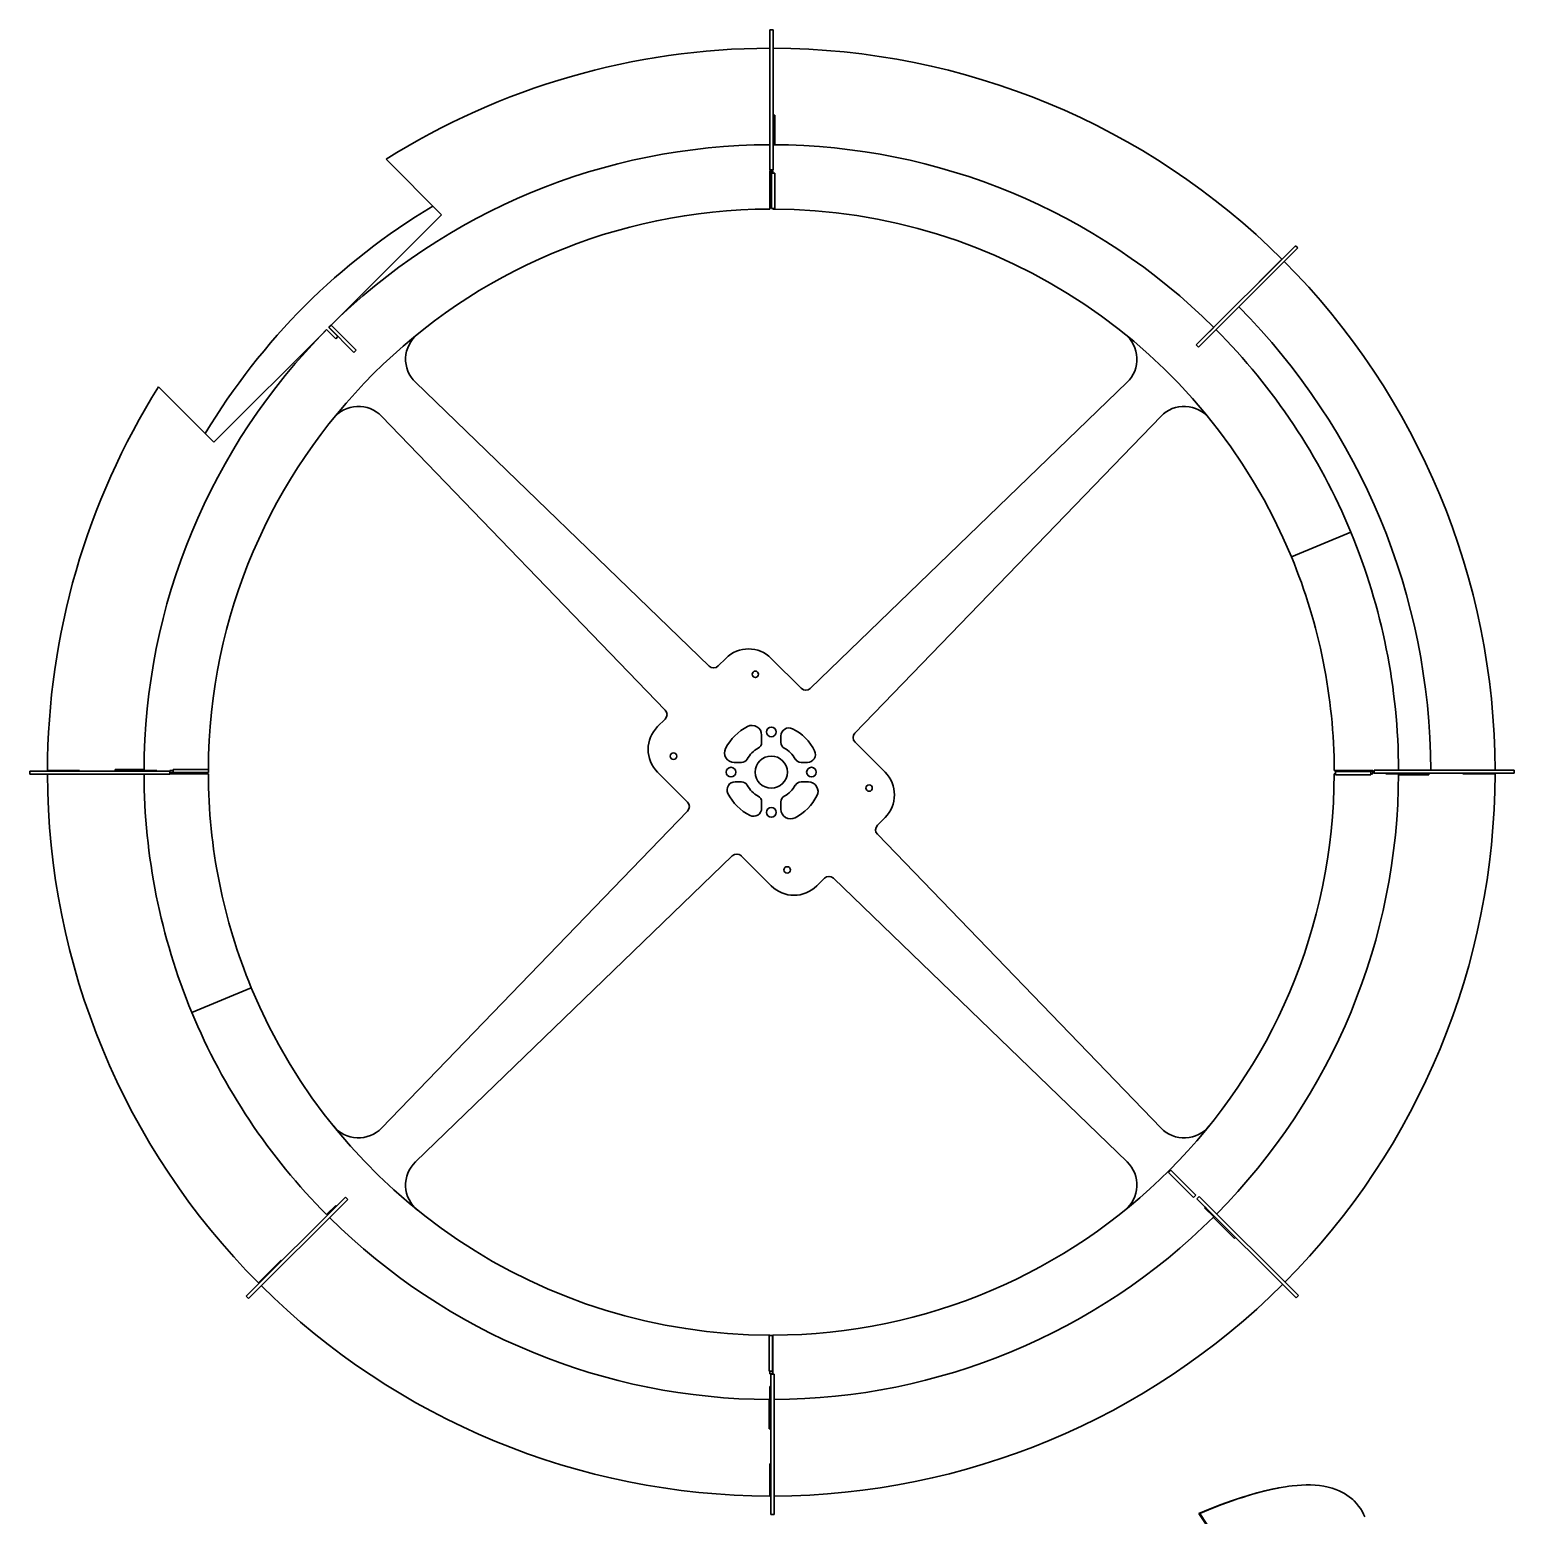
# Model space of a CAD drawing. Extents: x 43 to 1099, y 23 to 775.
# Drawn here: x 637.8 to 1099.3, y 306.1 to 767.8 of the extents above; entities that cross this region are included whole.
import ezdxf

# ---------------------------------------------------------------- set-up
doc = ezdxf.new("R2010")
doc.units = 0

msp = doc.modelspace()

# ---------------------------------------------------------------- linework, layer by layer
at = {"color": 7, "lineweight": 35}
for p, q in [((867.85, 724.21), (867.85, 767.81)), ((868.85, 724.21), (868.85, 767.81)), ((748.52, 727.53), (765.75, 710.29)), ((731.46, 676), (765.75, 710.29)), ((1000.38, 669.86), (1031.21, 700.68)), ((1001.09, 669.15), (1031.92, 699.98)), ((729.69, 674.23), (695.04, 639.58)), ((677.81, 656.82), (695.04, 639.58)), ((848.97, 570.02), (757.65, 658.21)), ((880.4, 563.07), (978.92, 658.21)), ((835.32, 556.36), (747.13, 647.69)), ((894.3, 549.17), (989.44, 647.69)), ((1029.99, 603.94), (1048.47, 611.6)), ((1029.99, 603.94), (1048.47, 611.6)), ((681.35, 537.4), (637.75, 537.4)), ((681.35, 536.4), (637.75, 536.4)), ((1055.66, 537.71), (1099.26, 537.71)), ((1055.66, 536.71), (1099.26, 536.71)), ((842.26, 524.94), (747.13, 426.42)), ((901.25, 517.74), (989.44, 426.42)), ((856.17, 511.03), (757.65, 415.9)), ((887.59, 504.09), (978.92, 415.9)), ((735.92, 404.96), (705.09, 374.13)), ((736.63, 404.25), (705.8, 373.42)), ((1000.6, 404.47), (1031.43, 373.64)), ((1001.31, 405.18), (1032.14, 374.35)), ((868.16, 349.9), (868.16, 306.3)), ((869.16, 349.9), (869.16, 306.3))]:
    msp.add_line(p, q, dxfattribs=at)
at = {"color": 7, "lineweight": 35, "ltscale": 0.025}
for p, q in [((868.85, 767.81), (867.85, 767.81)), ((867.78, 724.05), (868.78, 724.05)), ((868.85, 724.21), (867.85, 724.21)), ((869.35, 723.21), (868.35, 723.21)), ((869.35, 712.21), (868.35, 712.21)), ((637.75, 537.4), (637.75, 536.4)), ((681.35, 537.4), (681.35, 536.4)), ((682.35, 537.9), (682.35, 536.9)), ((693.35, 537.9), (693.35, 536.9)), ((1043.66, 536.21), (1043.66, 537.21)), ((1054.66, 536.21), (1054.66, 537.21)), ((1055.28, 537.55), (1055.28, 536.55)), ((1055.66, 536.71), (1055.66, 537.71)), ((1099.26, 536.71), (1099.26, 537.71)), ((867.66, 361.9), (868.66, 361.9)), ((867.66, 350.9), (868.66, 350.9)), ((867.78, 350.05), (868.78, 350.05)), ((868.16, 349.9), (869.16, 349.9)), ((868.16, 306.3), (869.16, 306.3))]:
    msp.add_line(p, q, dxfattribs=at)
at = {"color": 7, "lineweight": 35, "ltscale": 0.249977}
msp.add_line((867.78, 762.05), (867.78, 752.05), dxfattribs=at)
at = {"color": 7, "lineweight": 35, "ltscale": 0.001617}
for p, q in [((867.78, 752.05), (867.85, 752.05)), ((867.85, 728.05), (867.78, 728.05))]:
    msp.add_line(p, q, dxfattribs=at)
at = {"color": 7, "lineweight": 35, "ltscale": 0.0125}
for p, q in [((869.35, 741.21), (868.85, 741.21)), ((1072.66, 536.21), (1072.66, 536.71)), ((867.66, 332.9), (868.16, 332.9))]:
    msp.add_line(p, q, dxfattribs=at)
at = {"color": 7, "lineweight": 35, "ltscale": 0.229024}
msp.add_line((869.35, 732.05), (869.35, 741.21), dxfattribs=at)
at = {"color": 7, "lineweight": 35, "ltscale": 0.100049}
for p, q in [((867.78, 732.05), (867.78, 728.05)), ((673.28, 537.55), (677.29, 537.55)), ((1063.28, 536.55), (1059.28, 536.55))]:
    msp.add_line(p, q, dxfattribs=at)
at = {"color": 7, "lineweight": 35, "ltscale": 0.004016}
msp.add_line((867.85, 728.21), (867.85, 728.05), dxfattribs=at)
at = {"color": 7, "lineweight": 35, "ltscale": 0.3}
for p, q in [((867.78, 712.05), (867.78, 724.05)), ((1043.28, 537.55), (1055.28, 537.55)), ((868.78, 362.05), (868.78, 350.05))]:
    msp.add_line(p, q, dxfattribs=at)
at = {"color": 7, "lineweight": 35, "ltscale": 0.021078}
for p, q in [((868.35, 723.21), (868.35, 724.05)), ((868.78, 723.21), (868.78, 724.05))]:
    msp.add_line(p, q, dxfattribs=at)
at = {"color": 7, "lineweight": 35, "ltscale": 0.275}
for p, q in [((868.35, 712.21), (868.35, 723.21)), ((869.35, 712.21), (869.35, 723.21)), ((693.35, 537.9), (682.35, 537.9)), ((693.35, 536.9), (682.35, 536.9)), ((1043.66, 537.21), (1054.66, 537.21)), ((1043.66, 536.21), (1054.66, 536.21)), ((992.47, 413.31), (1000.25, 405.53)), ((867.66, 361.9), (867.66, 350.9)), ((868.66, 361.9), (868.66, 350.9))]:
    msp.add_line(p, q, dxfattribs=at)
at = {"color": 7, "lineweight": 35, "ltscale": 0.003922}
msp.add_line((868.78, 712.05), (868.78, 712.21), dxfattribs=at)
at = {"color": 7, "lineweight": 35, "ltscale": 0.025002}
for p, q in [((1031.92, 699.98), (1031.21, 700.68)), ((733.58, 672.46), (732.87, 671.75))]:
    msp.add_line(p, q, dxfattribs=at)
at = {"color": 7, "lineweight": 35, "ltscale": 0.25}
for p, q in [((1027.03, 696.5), (1019.96, 689.43)), ((1093.28, 536.55), (1083.28, 536.55)), ((708.83, 378.31), (715.9, 385.38))]:
    msp.add_line(p, q, dxfattribs=at)
at = {"color": 7, "lineweight": 35, "ltscale": 0.100048}
for p, q in [((730.04, 674.58), (732.87, 671.75)), ((1005.82, 398.81), (1002.99, 401.64)), ((867.78, 342.05), (867.78, 346.06))]:
    msp.add_line(p, q, dxfattribs=at)
at = {"color": 7, "lineweight": 35, "ltscale": 0.024998}
for p, q in [((731.45, 676.01), (730.74, 675.31)), ((682.35, 536.9), (681.35, 536.9))]:
    msp.add_line(p, q, dxfattribs=at)
at = {"color": 7, "lineweight": 35, "ltscale": 0.275462}
for p, q in [((730.74, 675.31), (738.53, 667.51)), ((731.45, 676.01), (739.24, 668.22))]:
    msp.add_line(p, q, dxfattribs=at)
at = {"color": 7, "lineweight": 35, "ltscale": 0.099999}
for p, q in [((730.75, 675.29), (733.58, 672.46)), ((1005.81, 675.29), (1002.99, 672.46))]:
    msp.add_line(p, q, dxfattribs=at)
at = {"color": 7, "lineweight": 35, "ltscale": 0.024999}
for p, q in [((1001.09, 669.15), (1000.38, 669.86)), ((991.76, 412.6), (992.47, 413.31)), ((705.09, 374.13), (705.8, 373.42)), ((1031.43, 373.64), (1032.14, 374.35))]:
    msp.add_line(p, q, dxfattribs=at)
at = {"color": 7, "lineweight": 35, "ltscale": 0.007868}
for p, q in [((1003.21, 672.68), (1002.99, 672.46)), ((1003.43, 401.64), (1003.21, 401.86))]:
    msp.add_line(p, q, dxfattribs=at)
at = {"color": 7, "lineweight": 35, "ltscale": 0.025001}
for p, q in [((739.24, 668.22), (738.53, 667.51)), ((735.92, 404.96), (736.63, 404.25)), ((999.54, 404.82), (1000.25, 405.53)), ((1000.6, 404.47), (1001.31, 405.18))]:
    msp.add_line(p, q, dxfattribs=at)
at = {"color": 7, "lineweight": 35, "ltscale": 0.083579}
for p, q in [((851.78, 570.04), (854.14, 572.41)), ((835.29, 553.56), (832.93, 551.19)), ((901.27, 520.55), (903.64, 522.91)), ((884.79, 504.06), (882.43, 501.7))]:
    msp.add_line(p, q, dxfattribs=at)
at = {"color": 7, "lineweight": 35, "ltscale": 0.329216}
for p, q in [((877.6, 563.1), (868.28, 572.41)), ((894.33, 546.36), (903.64, 537.05)), ((842.24, 527.74), (832.93, 537.05)), ((858.97, 511.01), (868.28, 501.7))]:
    msp.add_line(p, q, dxfattribs=at)
at = {"color": 7, "lineweight": 35, "ltscale": 0.057487}
for p, q in [((865.28, 548.59), (865.28, 546.29)), ((859.05, 540.05), (856.75, 540.05)), ((879.82, 534.05), (877.52, 534.05)), ((871.28, 527.82), (871.28, 525.52))]:
    msp.add_line(p, q, dxfattribs=at)
at = {"color": 7, "lineweight": 35, "ltscale": 0.049797}
for p, q in [((871.28, 548.28), (871.28, 546.29)), ((877.52, 540.05), (879.51, 540.05)), ((859.05, 534.05), (857.06, 534.05)), ((865.28, 525.83), (865.28, 527.82))]:
    msp.add_line(p, q, dxfattribs=at)
at = {"color": 7, "lineweight": 35, "ltscale": 0.249965}
msp.add_line((643.28, 537.55), (653.28, 537.55), dxfattribs=at)
at = {"color": 7, "lineweight": 35, "ltscale": 0.003902}
msp.add_line((653.28, 537.55), (653.28, 537.4), dxfattribs=at)
at = {"color": 7, "lineweight": 35, "ltscale": 0.22343}
msp.add_line((673.29, 537.9), (664.35, 537.9), dxfattribs=at)
at = {"color": 7, "lineweight": 35, "ltscale": 0.012498}
msp.add_line((664.35, 537.9), (664.35, 537.4), dxfattribs=at)
at = {"color": 7, "lineweight": 35, "ltscale": 0.003903}
for p, q in [((677.29, 537.4), (677.29, 537.55)), ((681.28, 537.55), (681.28, 537.4)), ((1059.28, 536.55), (1059.28, 536.71)), ((1083.28, 536.71), (1083.28, 536.55))]:
    msp.add_line(p, q, dxfattribs=at)
at = {"color": 7, "lineweight": 35, "ltscale": 0.026599}
msp.add_line((682.35, 537.55), (681.28, 537.55), dxfattribs=at)
at = {"color": 7, "lineweight": 35, "ltscale": 0.001598}
msp.add_line((681.28, 537.4), (681.35, 537.4), dxfattribs=at)
at = {"color": 7, "lineweight": 35, "ltscale": 0.298401}
msp.add_line((693.28, 536.55), (681.35, 536.55), dxfattribs=at)
at = {"color": 7, "lineweight": 35, "ltscale": 0.009439}
msp.add_line((1043.28, 536.55), (1043.66, 536.55), dxfattribs=at)
at = {"color": 7, "lineweight": 35, "ltscale": 0.015561}
for p, q in [((1054.66, 537.21), (1055.28, 537.21)), ((1054.66, 536.55), (1055.28, 536.55))]:
    msp.add_line(p, q, dxfattribs=at)
at = {"color": 7, "lineweight": 35, "ltscale": 0.009485}
msp.add_line((1059.66, 536.71), (1059.28, 536.71), dxfattribs=at)
at = {"color": 7, "lineweight": 35, "ltscale": 0.234467}
msp.add_line((1063.28, 536.21), (1072.66, 536.21), dxfattribs=at)
at = {"color": 7, "lineweight": 35, "ltscale": 0.499999}
msp.add_line((688.16, 462.35), (706.64, 470), dxfattribs=at)
msp.add_line((688.16, 462.35), (706.64, 470), dxfattribs=at)
at = {"color": 7, "lineweight": 35, "ltscale": 0.274999}
msp.add_line((991.76, 412.6), (999.54, 404.82), dxfattribs=at)
at = {"color": 7, "lineweight": 35, "ltscale": 0.100047}
msp.add_line((730.04, 399.52), (732.87, 402.35), dxfattribs=at)
at = {"color": 7, "lineweight": 35, "ltscale": 0.007806}
msp.add_line((733.1, 402.13), (732.87, 402.35), dxfattribs=at)
at = {"color": 7, "lineweight": 35, "ltscale": 0.007805}
msp.add_line((1002.99, 401.64), (1003.21, 401.86), dxfattribs=at)
at = {"color": 7, "lineweight": 35, "ltscale": 0.232836}
msp.add_line((1005.68, 398.68), (1012.27, 392.1), dxfattribs=at)
at = {"color": 7, "lineweight": 35, "ltscale": 0.012501}
msp.add_line((1012.27, 392.1), (1012.62, 392.45), dxfattribs=at)
at = {"color": 7, "lineweight": 35, "ltscale": 0.007804}
msp.add_line((716.12, 385.16), (715.9, 385.38), dxfattribs=at)
at = {"color": 7, "lineweight": 35, "ltscale": 0.003921}
msp.add_line((867.78, 362.05), (867.78, 361.9), dxfattribs=at)
at = {"color": 7, "lineweight": 35, "ltscale": 0.021079}
for p, q in [((867.78, 350.9), (867.78, 350.05)), ((868.66, 350.9), (868.66, 350.05))]:
    msp.add_line(p, q, dxfattribs=at)
at = {"color": 7, "lineweight": 35, "ltscale": 0.228928}
msp.add_line((867.66, 342.05), (867.66, 332.9), dxfattribs=at)
at = {"color": 7, "lineweight": 35, "ltscale": 0.009421}
for p, q in [((868.16, 346.06), (867.78, 346.06)), ((867.78, 322.05), (868.16, 322.05))]:
    msp.add_line(p, q, dxfattribs=at)
at = {"color": 7, "lineweight": 35, "ltscale": 0.003967}
msp.add_line((868.16, 345.9), (868.16, 346.06), dxfattribs=at)
at = {"color": 7, "lineweight": 35, "ltscale": 0.249978}
msp.add_line((867.78, 312.05), (867.78, 322.05), dxfattribs=at)
at = {"color": 7, "lineweight": 35, "ltscale": 0.005749}
for p, q in [((1026.01, 314.58), (1025.78, 314.54)), ((1001.46, 306.67), (1001.24, 306.62))]:
    msp.add_line(p, q, dxfattribs=at)
at = {"color": 7, "lineweight": 35, "ltscale": 0.199176}
for p, q in [((1005.6, 299.96), (1001.24, 306.62)), ((1005.83, 300), (1001.46, 306.67))]:
    msp.add_line(p, q, dxfattribs=at)
at = {"color": 7, "lineweight": 35}
for points in [[(1001.24, 306.62), (1004.74, 308.06), (1008.11, 309.37), (1011.36, 310.55), (1012.94, 311.09), (1014.49, 311.6), (1016.91, 312.35), (1019.24, 313.02), (1021.5, 313.61), (1023.68, 314.11), (1025.78, 314.54)], [(1001.46, 306.67), (1004.96, 308.1), (1008.34, 309.41), (1011.59, 310.59), (1013.17, 311.13), (1014.72, 311.64), (1017.13, 312.39), (1019.47, 313.06), (1021.73, 313.65), (1023.91, 314.16), (1026.01, 314.58)], [(1026.01, 314.58), (1028.16, 314.95), (1029.2, 315.09), (1030.22, 315.22), (1031.71, 315.36), (1033.14, 315.46), (1034.53, 315.5), (1035.87, 315.5), (1037.35, 315.43), (1038.75, 315.29), (1040.1, 315.1), (1041.38, 314.84), (1042.6, 314.51), (1043.76, 314.13), (1044.32, 313.91), (1044.86, 313.68), (1045.69, 313.28), (1046.49, 312.84), (1047.25, 312.36), (1047.96, 311.85), (1048.65, 311.29), (1049.05, 310.93), (1049.45, 310.55), (1050.19, 309.76), (1050.87, 308.91), (1051.43, 308.13), (1051.94, 307.3), (1052.41, 306.44), (1052.84, 305.54)]]:
    msp.add_lwpolyline(points, dxfattribs=at)
for centre, radius in [((863.33, 567.46), 1), ((868.28, 549.55), 1.5), ((837.88, 542), 1), ((868.28, 537.05), 5), ((855.78, 537.05), 1.5), ((880.78, 537.05), 1.5), ((898.69, 532.1), 1), ((868.28, 524.55), 1.5), ((873.23, 506.65), 1)]:
    msp.add_circle(centre, radius, dxfattribs=at)
for centre, radius, start, end in [((868.28, 537.05), 225, 90.1273, 122.1604), ((868.28, 537.05), 225, 45.1273, 89.8562), ((868.28, 537.05), 195, 90.1469, 134.8531), ((868.28, 537.05), 195, 45.1469, 89.8341), ((868.28, 537.05), 205, 120.883, 149.117), ((868.28, 537.05), 175, 90.1637, 179.7237), ((868.28, 537.05), 175, 22.4723, 89.8363), ((868.28, 537.05), 225, 0.1671, 44.8727), ((868.28, 537.05), 205, 0.1834, 44.8603), ((868.28, 537.05), 195, 135.1469, 179.8531), ((868.28, 537.05), 195, 22.4752, 44.8531), ((764.6, 665.4), 10, 128.9327, 226), ((971.97, 665.4), 10, 314, 51.0673), ((868.28, 537.05), 225, 147.8396, 179.8727), ((739.93, 640.74), 10, 44, 141.0056), ((996.63, 640.74), 10, 38.9327, 136), ((868.28, 537.05), 195, 0.1928, 22.4752), ((868.28, 537.05), 175, 0.1637, 22.4723), ((861.21, 565.34), 10, 45, 135), ((850.36, 571.46), 2, 226, 315), ((879.01, 564.51), 2, 225, 314), ((833.88, 554.97), 2, 315, 44), ((840, 544.12), 10, 135, 225), ((868.28, 537.05), 16, 117.4864, 152.5136), ((862.28, 548.59), 3, 0, 117.4864), ((873.78, 548.28), 2.5, 63.8961, 180), ((868.28, 537.05), 15, 26.1039, 63.8961), ((863.28, 546.29), 2, 298.4369, 360), ((873.28, 546.29), 2, 180, 241.5631), ((895.74, 547.78), 2, 136, 225), ((856.75, 543.05), 3, 152.5136, 270), ((859.05, 542.05), 2, 270, 331.5631), ((868.28, 537.05), 8.5, 118.4369, 151.5631), ((868.28, 537.05), 8.5, 28.4369, 61.5631), ((877.52, 542.05), 2, 208.4369, 270), ((879.51, 542.55), 2.5, 270, 26.1039), ((868.28, 537.05), 225, 180.1671, 224.8727), ((868.28, 537.05), 195, 180.1928, 202.5248), ((868.28, 537.05), 175, 180.1637, 202.5277), ((868.28, 537.05), 175, 270.1637, 359.8363), ((896.57, 529.98), 10, 315, 45), ((868.28, 537.05), 195, 315.2386, 359.8531), ((868.28, 537.05), 225, 315.2068, 359.8727), ((857.06, 531.55), 2.5, 90, 206.1039), ((859.05, 532.05), 2, 28.4369, 90), ((868.28, 537.05), 8.5, 208.4369, 241.5631), ((868.28, 537.05), 8.5, 298.4369, 331.5631), ((877.52, 532.05), 2, 90, 151.5631), ((879.82, 531.05), 3, 332.5136, 90), ((840.83, 526.33), 2, 316, 45), ((868.28, 537.05), 15, 206.1039, 243.8961), ((863.28, 527.82), 2, 0, 61.5631), ((873.28, 527.82), 2, 118.4369, 180), ((868.28, 537.05), 16, 297.4864, 332.5136), ((862.78, 525.83), 2.5, 243.8961, 360), ((874.28, 525.52), 3, 180, 297.4864), ((902.69, 519.13), 2, 135, 224), ((857.56, 509.59), 2, 45, 134), ((886.2, 502.65), 2, 46, 135), ((875.35, 508.77), 10, 225, 315), ((868.28, 537.05), 175, 202.5277, 269.8363), ((868.28, 537.05), 195, 202.5248, 224.8531), ((739.93, 433.37), 10, 219.1151, 316), ((996.63, 433.37), 10, 224, 321.0673), ((764.6, 408.7), 10, 134, 230.8851), ((971.97, 408.7), 10, 308.9327, 46), ((868.28, 537.05), 195, 225.2386, 269.8531), ((868.28, 537.05), 195, 270.2576, 314.8531), ((868.28, 537.05), 225, 225.2068, 269.8727), ((868.28, 537.05), 225, 270.2233, 314.9522)]:
    msp.add_arc(centre, radius, start, end, dxfattribs=at)

doc.saveas('drawing.dxf')
